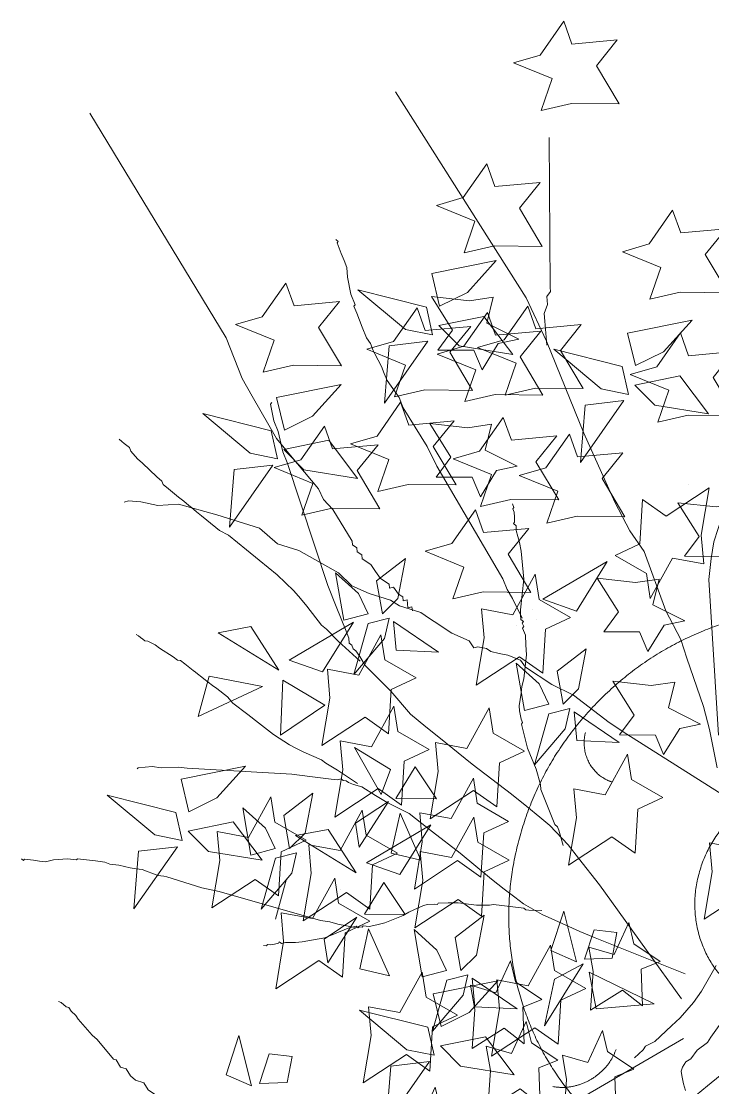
# Model space of a CAD drawing. Header units: millimetres. Extents: x 14385 to 129787, y 107826 to 186798.
# Drawn here: x 39234 to 39644, y 123360 to 123992 of the extents above; entities that cross this region are included whole.
import ezdxf

# ---------------------------------------------------------------- set-up
doc = ezdxf.new("R2010")
doc.units = ezdxf.units.MM
doc.header["$LTSCALE"] = 1000

# ---------------------------------------------------------------- blocks, each defined once
blk = doc.blocks.new('WWD')
at = {"color": 251, "linetype": 'Continuous', "lineweight": 5}
for p, q in [((-104.78, 209.96), (-82.54, 214.47)), ((-82.54, 214.47), (-92.43, 203.5)), ((-102.07, 198.7), (-104.78, 209.96)), ((-130.23, 204.39), (-106.63, 198.44)), ((-113.85, 190.68), (-130.23, 204.39)), ((-130.23, 204.39), (-130.23, 204.39)), ((-92.43, 203.5), (-102.07, 198.7)), ((-106.63, 198.44), (-104.46, 188.78)), ((-102.07, 198.7), (-102.07, 198.7)), ((-102.33, 192), (-86.78, 195.18)), ((-95.34, 185.01), (-102.33, 192)), ((-102.33, 192), (-102.33, 192)), ((-86.78, 195.18), (-76.84, 182.02)), ((-37.18, 189.44), (-14.94, 193.95)), ((-14.94, 193.95), (-24.83, 182.98)), ((-104.46, 188.78), (-113.85, 190.68)), ((-34.47, 178.18), (-37.18, 189.44)), ((-121.03, 165.23), (-106.07, 186.64)), ((-119.47, 185.06), (-121.03, 165.23)), ((-106.07, 186.64), (-119.47, 185.06)), ((-106.07, 186.64), (-106.07, 186.64)), ((-76.84, 182.02), (-95.34, 185.01)), ((-62.63, 183.87), (-39.03, 177.92)), ((-46.25, 170.16), (-62.63, 183.87)), ((-62.63, 183.87), (-62.63, 183.87)), ((-24.83, 182.98), (-34.47, 178.18)), ((-39.03, 177.92), (-36.86, 168.26)), ((-34.47, 178.18), (-34.47, 178.18)), ((-34.73, 171.47), (-19.19, 174.66)), ((-19.19, 174.66), (-9.24, 161.5)), ((-158.3, 167.19), (-136.06, 171.7)), ((-136.06, 171.7), (-145.95, 160.73)), ((-36.86, 168.26), (-46.25, 170.16)), ((-27.74, 164.49), (-34.73, 171.47)), ((-34.73, 171.47), (-34.73, 171.47)), ((-155.59, 155.92), (-158.3, 167.19)), ((-53.43, 144.71), (-38.47, 166.12)), ((-38.47, 166.12), (-51.87, 164.54)), ((-38.47, 166.12), (-38.47, 166.12)), ((-51.87, 164.54), (-53.43, 144.71)), ((-9.24, 161.5), (-27.74, 164.49)), ((-183.75, 161.61), (-160.15, 155.66)), ((-167.37, 147.91), (-183.75, 161.61)), ((-183.75, 161.61), (-183.75, 161.61)), ((-145.95, 160.73), (-155.59, 155.92)), ((-160.15, 155.66), (-157.99, 146.01)), ((-155.59, 155.92), (-155.59, 155.92)), ((-155.85, 149.22), (-140.31, 152.4)), ((-140.31, 152.4), (-130.36, 139.25)), ((-157.99, 146.01), (-167.37, 147.91)), ((-148.86, 142.24), (-155.85, 149.22)), ((-155.85, 149.22), (-155.85, 149.22)), ((-174.55, 122.45), (-159.59, 143.87)), ((-159.59, 143.87), (-172.99, 142.29)), ((-159.59, 143.87), (-159.59, 143.87)), ((-172.99, 142.29), (-174.55, 122.45)), ((-130.36, 139.25), (-148.86, 142.24)), ((-16.02, 137.25), (-16.02, 137.25)), ((-123.8, 103.9), (-113.84, 111.56)), ((-113.84, 111.56), (-116.48, 97.8)), ((-44.18, 110.58), (-66.4, 97.49)), ((-54.86, 93.44), (-44.18, 110.58)), ((-135.15, 90.25), (-137.97, 106.6)), ((-137.97, 106.6), (-130.09, 99.53)), ((-121.8, 92.48), (-123.8, 103.9)), ((-130.09, 99.53), (-126.75, 92.51)), ((-116.48, 97.8), (-121.8, 92.48)), ((-66.4, 97.49), (-54.86, 93.44)), ((-66.4, 97.49), (-66.4, 97.49)), ((-126.75, 92.51), (-135.15, 90.25)), ((-126.75, 92.51), (-126.75, 92.51)), ((-121.8, 92.48), (-121.8, 92.48)), ((-69.88, 94.01), (-69.88, 94.01)), ((-131.79, 89.59), (-154.01, 76.5)), ((-142.48, 72.46), (-131.79, 89.59)), ((-131.61, 71.55), (-126.67, 89.15)), ((-126.67, 89.15), (-119.47, 90.97)), ((-119.47, 90.97), (-121.09, 83.98)), ((-117.93, 89.83), (-117.07, 79.96)), ((-102.43, 79.25), (-117.93, 89.83)), ((-117.93, 89.83), (-117.93, 89.83)), ((-75.49, 88.39), (-75.49, 88.39)), ((-68.53, 90.52), (-68.53, 90.52)), ((-167.17, 88.06), (-178.43, 85.94)), ((-178.43, 85.94), (-157.49, 73.02)), ((-157.49, 73.02), (-167.17, 88.06)), ((-121.09, 83.98), (-131.61, 71.55)), ((-117.07, 79.96), (-102.43, 79.25)), ((-61.45, 72.69), (-51.49, 80.35)), ((-51.49, 80.35), (-54.13, 66.59)), ((-154.01, 76.5), (-142.48, 72.46)), ((-154.01, 76.5), (-154.01, 76.5)), ((-72.8, 59.04), (-75.62, 75.39)), ((-75.62, 75.39), (-67.74, 68.32)), ((-181.61, 70.93), (-185.34, 57)), ((-163.11, 67.41), (-181.61, 70.93)), ((-157.49, 73.02), (-157.49, 73.02)), ((-131.61, 71.55), (-131.61, 71.55)), ((-59.45, 61.27), (-61.45, 72.69)), ((-185.34, 57), (-163.11, 67.41)), ((-163.11, 67.41), (-163.11, 67.41)), ((-156.91, 50.51), (-156.14, 69.54)), ((-156.14, 69.54), (-141.65, 60.93)), ((-156.14, 69.54), (-156.14, 69.54)), ((-67.74, 68.32), (-64.4, 61.3)), ((-54.13, 66.59), (-59.45, 61.27)), ((-141.65, 60.93), (-156.91, 50.51)), ((-64.4, 61.3), (-72.8, 59.04)), ((-64.4, 61.3), (-64.4, 61.3)), ((-64.32, 57.94), (-57.13, 59.76)), ((-59.45, 61.27), (-59.45, 61.27)), ((-57.13, 59.76), (-58.74, 52.77)), ((-69.26, 40.34), (-64.32, 57.94)), ((-55.58, 58.62), (-54.72, 48.75)), ((-40.08, 48.04), (-55.58, 58.62)), ((-55.58, 58.62), (-55.58, 58.62)), ((-58.74, 52.77), (-69.26, 40.34)), ((-54.72, 48.75), (-40.08, 48.04)), ((-118.98, 38.75), (-131.4, 46.26)), ((-131.4, 46.26), (-122.23, 30.12)), ((-191.25, 35.37), (-169.01, 39.88)), ((-169.01, 39.88), (-178.91, 28.91)), ((-122.23, 30.12), (-118.98, 38.75)), ((-117.13, 28.71), (-110.43, 39.62)), ((-110.43, 39.62), (-103.07, 28.58)), ((-69.26, 40.34), (-69.26, 40.34)), ((-188.55, 24.1), (-191.25, 35.37)), ((-216.71, 29.79), (-193.1, 23.84)), ((-200.32, 16.09), (-216.71, 29.79)), ((-216.71, 29.79), (-216.71, 29.79)), ((-155.8, 22.82), (-145.84, 30.48)), ((-145.84, 30.48), (-148.47, 16.72)), ((-122.23, 30.12), (-122.23, 30.12)), ((-178.91, 28.91), (-188.55, 24.1)), ((-119.74, 27.63), (-131.08, 20.12)), ((-129.77, 11.85), (-119.74, 27.63)), ((-119.74, 27.63), (-119.74, 27.63)), ((-103.07, 28.58), (-117.13, 28.71)), ((-117.13, 28.71), (-117.13, 28.71)), ((-193.1, 23.84), (-190.94, 14.19)), ((-188.55, 24.1), (-188.55, 24.1)), ((-167.14, 9.17), (-169.97, 25.52)), ((-169.97, 25.52), (-162.08, 18.45)), ((-153.8, 11.4), (-155.8, 22.82)), ((-115.71, 23.6), (-118.74, 9.84)), ((-108.52, 7.4), (-115.71, 23.6)), ((-115.71, 23.6), (-115.71, 23.6)), ((-188.8, 17.4), (-173.26, 20.58)), ((-173.26, 20.58), (-163.31, 7.43)), ((-162.08, 18.45), (-158.75, 11.43)), ((-131.08, 20.12), (-129.77, 11.85)), ((-105.1, 19.56), (-127.32, 6.48)), ((-115.79, 2.43), (-105.1, 19.56)), ((-190.94, 14.19), (-200.32, 16.09)), ((-181.82, 10.42), (-188.8, 17.4)), ((-188.8, 17.4), (-188.8, 17.4)), ((-148.47, 16.72), (-153.8, 11.4)), ((-140.48, 18.03), (-151.74, 15.91)), ((-151.74, 15.91), (-130.8, 3)), ((-130.8, 3), (-140.48, 18.03)), ((-207.51, -9.37), (-192.54, 12.05)), ((-192.54, 12.05), (-205.94, 10.47)), ((-192.54, 12.05), (-192.54, 12.05)), ((-158.75, 11.43), (-167.14, 9.17)), ((-158.75, 11.43), (-158.75, 11.43)), ((-153.8, 11.4), (-153.8, 11.4)), ((-205.94, 10.47), (-207.51, -9.37)), ((-163.31, 7.43), (-181.82, 10.42)), ((-163.6, -9.52), (-158.66, 8.07)), ((-158.66, 8.07), (-151.47, 9.89)), ((-151.47, 9.89), (-153.09, 2.91)), ((-149.93, 8.75), (-149.93, 8.75)), ((-118.74, 9.84), (-108.52, 7.4)), ((-127.32, 6.48), (-115.79, 2.43)), ((-127.32, 6.48), (-127.32, 6.48)), ((-153.09, 2.91), (-163.6, -9.52)), ((-154.92, 0.91), (-158.64, -13.02)), ((-130.8, 3), (-130.8, 3)), ((-136.42, -2.62), (-136.42, -2.62)), ((-127.96, -11.27), (-121.26, -0.35)), ((-121.26, -0.35), (-113.9, -11.4)), ((-163.6, -9.52), (-163.6, -9.52)), ((-133.06, -9.85), (-133.06, -9.85)), ((-63.66, -23.84), (-59.24, -10.23)), ((-59.24, -10.23), (-54.87, -27.71)), ((-130.57, -12.34), (-141.91, -19.85)), ((-140.6, -28.12), (-130.57, -12.34)), ((-130.57, -12.34), (-130.57, -12.34)), ((-113.9, -11.4), (-127.96, -11.27)), ((-127.96, -11.27), (-127.96, -11.27)), ((-96.68, -19.29), (-86.72, -11.63)), ((-86.72, -11.63), (-89.36, -25.39)), ((-126.54, -16.37), (-129.57, -30.14)), ((-119.36, -32.57), (-126.54, -16.37)), ((-126.54, -16.37), (-126.54, -16.37)), ((-108.03, -32.94), (-110.85, -16.59)), ((-110.85, -16.59), (-102.97, -23.66)), ((-52.07, -26.83), (-48.76, -16.62)), ((-48.76, -16.62), (-40.87, -17.54)), ((-40.87, -17.54), (-42.55, -26.51)), ((-141.91, -19.85), (-140.6, -28.12)), ((-94.68, -30.71), (-96.68, -19.29)), ((-102.97, -23.66), (-99.63, -30.68)), ((-89.36, -25.39), (-94.68, -30.71)), ((-54.87, -27.71), (-63.66, -23.84)), ((-52.52, -28.43), (-65.9, -49.87)), ((-62.4, -33.71), (-52.52, -28.43)), ((-54.87, -27.71), (-54.87, -27.71)), ((-42.55, -26.51), (-52.07, -26.83)), ((-52.07, -26.83), (-52.07, -26.83)), ((-129.57, -30.14), (-119.36, -32.57)), ((-99.63, -30.68), (-108.03, -32.94)), ((-99.63, -30.68), (-99.63, -30.68)), ((-99.55, -34.04), (-92.36, -32.22)), ((-94.68, -30.71), (-94.68, -30.71)), ((-92.36, -32.22), (-93.97, -39.21)), ((-50.44, -31.33), (-48.08, -43.93)), ((-28.02, -42.27), (-50.44, -31.33)), ((-50.44, -31.33), (-50.44, -31.33)), ((-104.49, -51.64), (-99.55, -34.04)), ((-104.24, -38.81), (-81.99, -34.3)), ((-81.99, -34.3), (-91.89, -45.27)), ((-90.81, -33.36), (-89.95, -43.23)), ((-75.31, -43.94), (-90.81, -33.36)), ((-90.81, -33.36), (-90.81, -33.36)), ((-65.9, -49.87), (-62.4, -33.71)), ((-93.97, -39.21), (-104.49, -51.64)), ((-101.53, -50.08), (-104.24, -38.81)), ((-89.95, -43.23), (-75.31, -43.94)), ((-48.08, -43.93), (-28.02, -42.27)), ((-129.69, -44.38), (-106.09, -50.33)), ((-113.31, -58.09), (-129.69, -44.38)), ((-129.69, -44.38), (-129.69, -44.38)), ((-91.89, -45.27), (-101.53, -50.08)), ((-106.09, -50.33), (-103.92, -59.99)), ((-101.53, -50.08), (-101.53, -50.08)), ((-65.9, -49.87), (-65.9, -49.87)), ((-175.75, -66.72), (-171.33, -53.11)), ((-171.33, -53.11), (-166.96, -70.59)), ((-104.49, -51.64), (-104.49, -51.64)), ((-101.78, -56.78), (-86.24, -53.59)), ((-86.24, -53.59), (-76.29, -66.75)), ((-103.92, -59.99), (-113.31, -58.09)), ((-94.8, -63.76), (-101.78, -56.78)), ((-101.78, -56.78), (-101.78, -56.78)), ((-164.16, -69.71), (-160.85, -59.5)), ((-160.85, -59.5), (-152.96, -60.42)), ((-152.96, -60.42), (-154.64, -69.39)), ((-120.49, -83.54), (-105.52, -62.13)), ((-105.52, -62.13), (-118.92, -63.71)), ((-105.52, -62.13), (-105.52, -62.13)), ((-118.92, -63.71), (-120.49, -83.54)), ((-76.29, -66.75), (-94.8, -63.76)), ((-166.96, -70.59), (-175.75, -66.72)), ((-154.64, -69.39), (-164.16, -69.71)), ((-164.16, -69.71), (-164.16, -69.71)), ((-166.96, -70.59), (-166.96, -70.59))]:
    blk.add_line(p, q, dxfattribs=at)
at = {"color": 57, "linetype": 'Continuous', "lineweight": 5}
for p, q in [((-4.99, -48.91), (-8.45, -53.75)), ((-8.45, -53.75), (-9.66, -55.58)), ((-13.18, -58.27), (-15.42, -61.28)), ((-9.66, -55.58), (-13.18, -58.27)), ((-17.08, -62.29), (-18.29, -64.12)), ((-15.42, -61.28), (-17.08, -62.29)), ((-18.49, -64.79), (-18.68, -65.45)), ((-18.68, -65.45), (-18.43, -66.93)), ((-18.29, -64.12), (-18.49, -64.79)), ((-18.43, -66.93), (-17.92, -69.9)), ((-17.92, -69.9), (-17.22, -72.2))]:
    blk.add_line(p, q, dxfattribs=at)
at = {"color": 251, "linetype": 'Continuous', "lineweight": 5}
for points in [[(-56.57, 268.76), (-40.09, 268.58), (-47.95, 281.79), (-40.75, 290.7), (-56.41, 289.25), (-59.22, 297.11), (-67.37, 285.45), (-76.55, 282.78), (-63.26, 277.35), (-67.05, 266.33), (-56.57, 268.76)], [(-83.15, 219.53), (-66.67, 219.35), (-74.53, 232.56), (-67.33, 241.47), (-82.99, 240.02), (-85.8, 247.88), (-93.94, 236.22), (-103.13, 233.55), (-89.84, 228.12), (-93.63, 217.1), (-83.15, 219.53)], [(-19, 203.51), (-2.52, 203.34), (-10.38, 216.55), (-3.18, 225.45), (-18.84, 224.01), (-21.65, 231.87), (-29.79, 220.21), (-38.98, 217.54), (-25.69, 212.1), (-29.48, 201.09), (-19, 203.51)], [(-152.44, 178.35), (-135.96, 178.17), (-143.82, 191.38), (-136.63, 200.29), (-152.28, 198.84), (-155.09, 206.7), (-163.24, 195.04), (-172.43, 192.38), (-159.13, 186.94), (-162.92, 175.93), (-152.44, 178.35)], [(-91.72, 200.61), (-104.87, 202.06), (-97.58, 190.42), (-102.64, 183.56), (-90.26, 183.52), (-87.41, 176.74), (-81.82, 185.82), (-74.69, 187.32), (-85.72, 192.91), (-83.54, 201.8), (-91.72, 200.61)], [(-107.14, 169.81), (-90.66, 169.64), (-98.52, 182.85), (-91.32, 191.75), (-106.98, 190.3), (-109.79, 198.16), (-117.94, 186.5), (-127.12, 183.84), (-113.83, 178.4), (-117.62, 167.39), (-107.14, 169.81)], [(-82.89, 168.17), (-66.41, 168), (-74.27, 181.21), (-67.08, 190.11), (-82.74, 188.67), (-85.55, 196.53), (-93.69, 184.87), (-102.88, 182.2), (-89.59, 176.76), (-93.37, 165.75), (-82.89, 168.17)], [(-68.97, 170.42), (-52.49, 170.25), (-60.35, 183.45), (-53.15, 192.36), (-68.81, 190.91), (-71.62, 198.77), (-79.77, 187.11), (-88.95, 184.45), (-75.66, 179.01), (-79.45, 168), (-68.97, 170.42)], [(-16.31, 161.11), (0.17, 160.94), (-7.69, 174.15), (-0.49, 183.05), (-16.15, 181.61), (-18.96, 189.47), (-27.11, 177.81), (-36.29, 175.14), (-23, 169.71), (-26.79, 158.69), (-16.31, 161.11)], [(-112.85, 137.17), (-96.37, 137), (-104.23, 150.21), (-97.04, 159.11), (-112.69, 157.66), (-115.5, 165.52), (-123.65, 153.87), (-132.83, 151.2), (-119.54, 145.76), (-123.33, 134.75), (-112.85, 137.17)], [(-77.43, 131.96), (-60.95, 131.79), (-68.81, 145), (-61.61, 153.9), (-77.27, 152.45), (-80.08, 160.31), (-88.23, 148.65), (-97.41, 145.99), (-84.12, 140.55), (-87.91, 129.54), (-77.43, 131.96)], [(-139.12, 128.93), (-122.64, 128.75), (-130.5, 141.96), (-123.3, 150.87), (-138.96, 149.42), (-141.77, 157.28), (-149.91, 145.62), (-159.1, 142.96), (-145.81, 137.52), (-149.6, 126.51), (-139.12, 128.93)], [(-92.29, 156.74), (-105.45, 158.19), (-98.16, 146.55), (-103.21, 139.69), (-90.84, 139.65), (-87.99, 132.87), (-82.39, 141.95), (-75.27, 143.45), (-86.29, 149.04), (-84.12, 157.93), (-92.29, 156.74)], [(-54.6, 126.19), (-38.12, 126.02), (-45.99, 139.23), (-38.79, 148.13), (-54.45, 146.69), (-57.26, 154.55), (-65.4, 142.89), (-74.59, 140.22), (-61.3, 134.78), (-65.08, 123.77), (-54.6, 126.19)], [(-11.75, 119.69), (-9.01, 136.03), (-23.9, 126.2), (-32, 131.94), (-32.93, 116.67), (-41.5, 112.66), (-30.7, 106.42), (-29.37, 97.74), (-21.68, 111.74), (-10.87, 109.7), (-11.75, 119.69)], [(-6.64, 129.4), (-19.8, 130.85), (-12.51, 119.21), (-17.56, 112.35), (-5.18, 112.31), (-2.33, 105.53), (3.26, 114.61), (10.38, 116.11), (-0.64, 121.7), (1.53, 130.59), (-6.64, 129.4)], [(-87.02, 100.05), (-70.54, 99.88), (-78.41, 113.09), (-71.21, 121.99), (-86.87, 120.55), (-89.68, 128.41), (-97.82, 116.75), (-107.01, 114.08), (-93.72, 108.64), (-97.51, 97.63), (-87.02, 100.05)], [(-86.68, 84.17), (-89.42, 67.84), (-74.53, 77.67), (-66.43, 71.93), (-65.5, 87.2), (-56.93, 91.2), (-67.73, 97.45), (-69.06, 106.13), (-76.75, 92.13), (-87.56, 94.17), (-86.68, 84.17)], [(-34.48, 103.3), (-47.64, 104.75), (-40.35, 93.11), (-45.4, 86.25), (-33.03, 86.21), (-30.18, 79.43), (-24.58, 88.51), (-17.46, 90.01), (-28.48, 95.6), (-26.31, 104.49), (-34.48, 103.3)], [(-139.9, 63.31), (-142.64, 46.98), (-127.75, 56.81), (-119.65, 51.07), (-118.71, 66.34), (-110.14, 70.34), (-120.94, 76.59), (-122.28, 85.26), (-129.97, 71.27), (-140.78, 73.31), (-139.9, 63.31)], [(-29.07, 67.71), (-42.23, 69.16), (-34.94, 57.51), (-39.99, 50.65), (-27.61, 50.62), (-24.76, 43.84), (-19.17, 52.92), (-12.05, 54.41), (-23.07, 60.01), (-20.9, 68.9), (-29.07, 67.71)], [(-135.45, 38.6), (-138.19, 22.26), (-123.3, 32.1), (-115.2, 26.36), (-114.26, 41.63), (-105.69, 45.63), (-116.49, 51.88), (-117.82, 60.55), (-125.52, 46.56), (-136.33, 48.59), (-135.45, 38.6)], [(-102.56, 38.02), (-105.3, 21.68), (-90.41, 31.51), (-82.31, 25.77), (-81.37, 41.04), (-72.8, 45.05), (-83.6, 51.29), (-84.94, 59.97), (-92.63, 45.97), (-103.43, 48.01), (-102.56, 38.02)], [(-54.83, 22), (-57.57, 5.66), (-42.68, 15.5), (-34.58, 9.76), (-33.65, 25.03), (-25.08, 29.03), (-35.88, 35.28), (-37.21, 43.96), (-44.9, 29.96), (-55.71, 32), (-54.83, 22)], [(-108.02, 13.77), (-110.76, -2.57), (-95.87, 7.26), (-87.77, 1.53), (-86.83, 16.8), (-78.26, 20.8), (-89.06, 27.05), (-90.4, 35.72), (-98.09, 21.73), (-108.9, 23.76), (-108.02, 13.77)], [(-177.88, 7.27), (-180.62, -9.06), (-165.72, 0.77), (-157.63, -4.97), (-156.69, 10.3), (-148.12, 14.31), (-158.92, 20.55), (-160.25, 29.23), (-167.94, 15.23), (-178.75, 17.27), (-177.88, 7.27)], [(-146.34, 2.74), (-149.08, -13.6), (-134.19, -3.77), (-126.1, -9.51), (-125.16, 5.76), (-116.59, 9.77), (-127.39, 16.01), (-128.72, 24.69), (-136.41, 10.69), (-147.22, 12.73), (-146.34, 2.74)], [(-107.86, 0.34), (-110.6, -15.99), (-95.7, -6.16), (-87.61, -11.9), (-86.67, 3.37), (-78.1, 7.37), (-88.9, 13.62), (-90.23, 22.3), (-97.93, 8.3), (-108.73, 10.33), (-107.86, 0.34)], [(-8.01, 3.35), (-10.75, -12.99), (4.14, -3.16), (12.24, -8.9), (13.17, 6.37), (21.74, 10.38), (10.94, 16.62), (9.61, 25.3), (1.92, 11.3), (-8.89, 13.34), (-8.01, 3.35)], [(-155.86, -20.75), (-158.6, -37.08), (-143.71, -27.25), (-135.61, -32.99), (-134.68, -17.72), (-126.1, -13.72), (-136.9, -7.47), (-138.24, 1.21), (-145.93, -12.79), (-156.74, -10.75), (-155.86, -20.75)], [(-49.12, -31.06), (-50.04, -44.47), (-38.92, -37.45), (-32.02, -42.88), (-32.46, -30.21), (-25.93, -27.55), (-35.03, -21.48), (-36.76, -14.13), (-41.81, -25.2), (-50.59, -22.65), (-49.12, -31.06)], [(-81.37, -43.97), (-84.11, -60.31), (-69.22, -50.48), (-61.12, -56.21), (-60.19, -40.94), (-51.62, -36.94), (-62.42, -30.69), (-63.75, -22.02), (-71.44, -36.01), (-82.25, -33.98), (-81.37, -43.97)], [(-89.95, -44.24), (-90.87, -57.66), (-79.76, -50.63), (-72.86, -56.07), (-73.29, -43.4), (-66.76, -40.74), (-75.86, -34.67), (-77.59, -27.32), (-82.64, -38.39), (-91.42, -35.83), (-89.95, -44.24)], [(-125.67, -53.22), (-128.41, -69.55), (-113.52, -59.72), (-105.42, -65.46), (-104.48, -50.19), (-95.91, -46.19), (-106.71, -39.94), (-108.04, -31.26), (-115.74, -45.26), (-126.55, -43.22), (-125.67, -53.22)], [(-84.49, -65.22), (-85.42, -78.63), (-74.3, -71.61), (-67.4, -77.04), (-67.83, -64.37), (-61.3, -61.71), (-70.4, -55.64), (-72.13, -48.29), (-77.19, -59.36), (-85.96, -56.81), (-84.49, -65.22)], [(-58.21, -68.31), (-59.14, -81.73), (-48.02, -74.7), (-41.12, -80.14), (-41.55, -67.47), (-35.03, -64.81), (-44.12, -58.74), (-45.86, -51.39), (-50.91, -62.46), (-59.69, -59.9), (-58.21, -68.31)], [(-115.91, -87.99), (-116.84, -101.4), (-105.72, -94.38), (-98.82, -99.81), (-99.25, -87.14), (-92.72, -84.48), (-101.82, -78.41), (-103.55, -71.06), (-108.61, -82.13), (-117.38, -79.58), (-115.91, -87.99)]]:
    blk.add_lwpolyline(points, dxfattribs=at)
at = {"color": 57, "linetype": 'Continuous', "lineweight": 5}
for points in [[(-117.23, 272.78), (-72.24, 201.65), (-65.18, 186.65), (-52.34, 154.92), (-41.63, 131.04), (-36.45, 121.16), (-31.52, 114.02), (-23.98, 93.53), (-18.8, 83.65), (-16.8, 77.16), (-11.02, 60.43), (-8.89, 52.57), (-6.28, 39.23)], [(-222.7, 265.36), (-175.7, 187.74), (-170.16, 173.75), (-166.75, 167.62), (-158.29, 152.97), (-153.48, 147.2), (-143.86, 135.66), (-142.09, 131.91), (-138.92, 128.52), (-132.23, 117.62), (-132.1, 116.25), (-130.58, 115.24), (-130.46, 113.87), (-128.94, 112.86), (-128.82, 111.49), (-125.77, 109.47), (-124.13, 107.09), (-122.48, 104.71), (-119.44, 102.69), (-119.31, 101.32), (-117.91, 101.68), (-116.27, 99.3), (-114.75, 98.29), (-114.62, 96.92), (-113.22, 97.28), (-113.1, 95.91), (-112.98, 94.54), (-111.58, 94.9), (-111.46, 93.53)], [(-64.21, 256.95), (-63.94, 205.18), (-63.82, 203.81), (-65.1, 202.08), (-64.98, 200.71), (-64.86, 199.34), (-66.02, 196.24), (-65.78, 193.5), (-65.66, 192.13), (-65.42, 189.39), (-65.3, 188.02), (-65.18, 186.65), (-65.18, 186.65), (-65.06, 185.28)], [(-73.6, 90.98), (-76.91, 97.77), (-78.77, 100.91), (-80.23, 104.55), (-102.97, 143.51), (-106.29, 150.29), (-114.59, 163.59), (-115.08, 164.81), (-116.05, 167.23), (-120.16, 173.03), (-121.13, 175.45), (-122.1, 177.88), (-124.44, 182.24), (-124.93, 183.45), (-125.9, 185.88), (-127.27, 187.81), (-128.73, 191.45), (-130.67, 196.3), (-131.64, 198.73), (-131.24, 199.22), (-132.7, 202.86), (-133.85, 208.7), (-134.03, 212.11), (-135, 214.53), (-135.97, 216.96), (-137.43, 220.6), (-137.03, 221.09), (-137.91, 221.81)], [(-5.85, 50.55), (-9.16, 104.34), (-8.36, 111.55), (-7.44, 117.39), (-2.92, 131.16), (-0.84, 140.1), (3.93, 151.12), (6.37, 155.95), (8.81, 160.78), (17.54, 175.63), (18.58, 180.1), (22.18, 188.03), (23.34, 191.13), (23.22, 192.5), (24.62, 192.86), (24.5, 194.23), (24.5, 194.23)], [(-18.57, -40.46), (-42.73, -6.89), (-46.84, -1.09), (-54.08, 8.08), (-57.7, 12.66), (-63.97, 19.41), (-67.51, 22.28), (-71.92, 25.88), (-77.22, 30.2), (-90.87, 40.5), (-102.36, 49.86), (-106.77, 53.46), (-112.07, 57.77), (-118.83, 65.73), (-122.85, 69.82), (-127.75, 74.63), (-129.61, 77.78), (-130.98, 79.71), (-131.86, 80.43), (-132.35, 81.64), (-133.23, 82.36), (-133.32, 84.07), (-134.29, 86.5), (-137.69, 94.99), (-140.61, 102.26), (-154.65, 144.75), (-156.11, 148.39), (-157.75, 155.44), (-159.2, 159.08), (-159.78, 162), (-160.35, 164.92), (-159.95, 165.41)], [(-129.52, 76.07), (-137.07, 83.04), (-141.09, 87.13), (-142.86, 88.57), (-147.85, 95.09), (-150.1, 97.74), (-152.36, 100.4), (-158.14, 105.93), (-164.33, 110.96), (-168.74, 114.56), (-174.93, 119.6), (-177.98, 121.27), (-182.39, 124.86), (-184.16, 126.3), (-185.93, 127.74), (-187.69, 129.18), (-188.58, 129.9), (-190.34, 131.34), (-191.23, 132.06), (-192.11, 132.78), (-195.64, 135.66), (-197.41, 137.1), (-197.9, 138.31), (-199.66, 139.75), (-204.57, 144.56), (-206.33, 146), (-208.59, 148.65), (-209.07, 149.87), (-209.96, 150.59), (-210.84, 151.31), (-211.72, 152.02), (-212.61, 152.74)], [(2.06, 25.95), (-37.42, 50.86), (-43.52, 54.9), (-55.82, 64.36), (-63.32, 68.04), (-72.46, 74.1), (-74.1, 76.48), (-78.55, 78.14), (-81.48, 78.8), (-84.4, 79.45), (-85.92, 80.46), (-88.85, 81.11), (-90.25, 80.75), (-91.9, 83.13), (-97.87, 85.8), (-103.96, 89.84), (-105.49, 90.85), (-108.53, 92.88), (-115.91, 95.19), (-118.95, 97.21), (-126.33, 99.52), (-132.3, 102.19), (-136.99, 106.6), (-150.58, 114.32), (-157.95, 116.63), (-164.17, 122.05), (-178.91, 126.67), (-192.14, 130.29), (-199.27, 129.86), (-205.12, 131.16), (-209.45, 131.45), (-210.85, 131.09), (-210.85, 131.09)], [(-59.38, 12.4), (-60.93, 17.74), (-61.41, 18.95), (-62.29, 19.67), (-67.15, 31.8), (-67.24, 33.51), (-68.79, 38.85), (-71.7, 46.13), (-72.76, 50.26), (-73.82, 54.39), (-73.43, 54.89), (-73.91, 56.1), (-74.49, 59.02), (-74.57, 60.72), (-73.95, 65.12), (-73.65, 67.32), (-72.94, 70.02), (-72.1, 78.32), (-72.28, 81.73), (-72.45, 85.14), (-73.42, 87.57), (-73.03, 88.06), (-73.51, 89.28), (-73.12, 89.77), (-74, 90.49), (-74.09, 92.19), (-74.18, 93.9), (-73.03, 104.4), (-73.95, 114.15), (-74.53, 117.07), (-75.59, 121.2), (-75.68, 122.9), (-76.56, 123.62), (-76.16, 124.12), (-76.25, 125.82), (-76.34, 127.53), (-76.83, 128.74), (-76.43, 129.24), (-76.91, 130.45)], [(-6.58, -29.03), (-11.72, -37.88), (-11.72, -37.88), (-14.4, -41.74), (-19.1, -47.05), (-22.01, -49.79), (-27.83, -55.26), (-30.96, -56.88), (-31.85, -58.16), (-34.76, -60.9)], [(-130.37, 33.82), (-137.31, 38.51), (-141.3, 40.92), (-142.78, 42.06), (-148.86, 44.72), (-151.38, 45.99), (-153.9, 47.26), (-159.37, 50.81), (-164.53, 54.8), (-168.21, 57.65), (-173.37, 61.63), (-175.27, 63.79), (-178.95, 66.63), (-180.42, 67.77), (-181.9, 68.91), (-183.37, 70.05), (-184.11, 70.62), (-185.58, 71.76), (-186.32, 72.33), (-187.06, 72.9), (-190, 75.18), (-191.48, 76.32), (-192.52, 76.45), (-194, 77.59), (-198.73, 80.57), (-200.2, 81.71), (-202.72, 82.98), (-203.77, 83.11), (-204.5, 83.68), (-205.24, 84.25), (-205.98, 84.82), (-206.71, 85.38)], [(-17.32, -31.85), (-48.37, -19.4), (-53.72, -17.3), (-62.33, -13.37), (-66.63, -11.4), (-73.14, -7.72), (-76.09, -5.44), (-79.77, -2.59), (-84.19, 0.82), (-94.93, 9.81), (-104.51, 17.22), (-108.19, 20.07), (-112.61, 23.49), (-120.17, 27.29), (-124.17, 29.7), (-128.9, 32.68), (-131.73, 33.51), (-133.51, 34.21), (-134.25, 34.78), (-135.29, 34.91), (-136.03, 35.48), (-137.39, 35.16), (-139.48, 35.42), (-146.8, 36.33), (-153.08, 37.1), (-189.16, 39.15), (-192.3, 39.54), (-198.15, 39.3), (-201.29, 39.69), (-203.69, 39.5), (-206.1, 39.32), (-206.4, 38.88)], [(-131.18, -15.9), (-137.15, -14.69), (-139.98, -13.86), (-143.12, -13.47), (-178.12, -3.41), (-184.09, -2.19), (-196.15, 1.69), (-197.19, 1.82), (-199.28, 2.07), (-204.63, 4.17), (-206.73, 4.43), (-208.82, 4.69), (-212.7, 5.64), (-213.74, 5.77), (-215.83, 6.03), (-217.62, 6.73), (-220.76, 7.11), (-224.94, 7.63), (-227.04, 7.89), (-227.34, 7.45), (-230.48, 7.83), (-235.29, 7.47), (-238, 6.84), (-240.09, 7.1), (-242.19, 7.36), (-245.33, 7.75), (-245.64, 7.31), (-246.37, 7.88)], [(-66.75, -9.95), (-71.24, -9.87), (-72.29, -9.74), (-73.02, -9.17), (-83.49, -7.89), (-84.84, -8.2), (-89.34, -8.12), (-95.62, -7.35), (-99.07, -7.4), (-102.51, -7.46), (-102.82, -7.9), (-103.87, -7.77), (-106.27, -7.95), (-107.63, -8.26), (-110.96, -9.77), (-112.63, -10.52), (-114.6, -11.72), (-120.96, -14.29), (-123.67, -14.91), (-126.38, -15.53), (-128.47, -15.28), (-128.78, -15.72), (-129.83, -15.59), (-130.14, -16.03), (-130.87, -15.46), (-132.23, -15.77), (-133.59, -16.08), (-141.61, -19.41), (-149.43, -20.84), (-151.83, -21.02), (-155.28, -21.07), (-156.64, -21.39), (-157.38, -20.82), (-157.69, -21.26), (-159.04, -21.57), (-160.4, -21.88), (-161.44, -21.75), (-161.75, -22.19), (-162.8, -22.06)], [(52.82, -23.23), (9.66, -55.45), (2.22, -60.93), (-9.62, -70.53), (-15.53, -75.33)], [(-190.51, -81.61), (-194.88, -78.29), (-197.32, -75.53), (-202.67, -71.93), (-204.14, -69.46), (-207.04, -68.61), (-208.75, -67.09), (-210.22, -64.62), (-212.15, -64.05), (-213.62, -61.58), (-214.59, -61.3), (-220.2, -54.55), (-221.91, -53.03), (-226.78, -47.52), (-227.52, -46.28), (-229.22, -44.76), (-229.96, -43.52), (-230.93, -43.24), (-232.63, -41.72), (-233.6, -41.44)], [(-17.86, -54.19), (-89.21, -95.79)]]:
    blk.add_lwpolyline(points, dxfattribs=at)
for points in [[(96.7, 66.33), (77.96, 85.07), (25.82, 97.86), (-27, 82.53), (-66.35, 43.18), (-81.68, -9.64), (-68.89, -61.78), (-31.41, -99.27), (20.73, -112.06), (73.55, -96.72), (112.9, -57.37), (128.23, -4.55), (115.44, 47.58), (96.7, 66.33)], [(13.33, -43.72), (23.18, -46.13), (43.22, -40.07), (58.22, -24.74), (64.17, -4.26), (59.47, 15.91), (45.38, 30.34), (25.68, 35.17), (5.64, 29.11), (-9.36, 13.78), (-15.31, -6.71), (-10.61, -26.87), (3.48, -41.3), (13.33, -43.72)]]:
    blk.add_open_spline(points, degree=2, dxfattribs=at)
at = {"color": 251, "linetype": 'Continuous', "lineweight": 5}
for points in [[(-51.76, 51.43), (-52.64, 47.84), (-50.76, 40.63), (-45.76, 35.33), (-42.36, 34.34)], [(-62.93, -70.8), (-58.56, -71.62), (-49.54, -68.78), (-42.63, -62.22), (-41.16, -57.96)]]:
    blk.add_open_spline(points, degree=2, dxfattribs=at)

msp = doc.modelspace()

# ---------------------------------------------------------------- block references
at = {"xscale": 1.716000000014901, "yscale": 1.716000000014901, "zscale": 1.716000000014901}
msp.add_blockref('WWD', (39657.25, 123481.85), dxfattribs=at)

doc.saveas('drawing.dxf')
